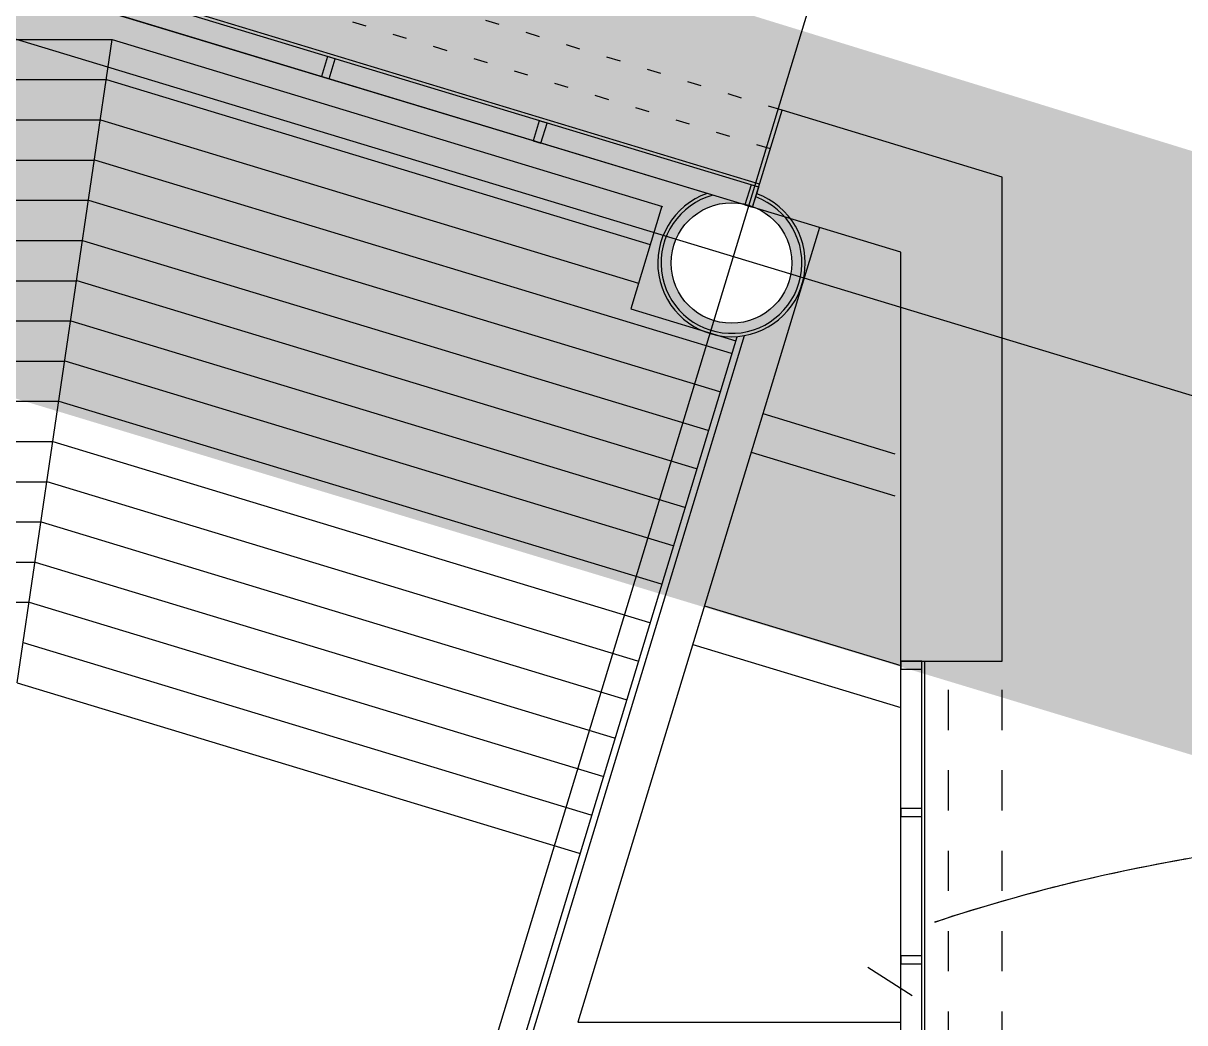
# Model space of a CAD drawing. Header units: metres. Extents: x 630750 to 860239, y 578133 to 726633.
# Drawn here: x 728801 to 737464, y 622294 to 629753 of the extents above; entities that cross this region are included whole.
import ezdxf

# ---------------------------------------------------------------- set-up
doc = ezdxf.new("R2010")
doc.units = ezdxf.units.M
doc.header["$LTSCALE"] = 300
for name, pattern in [('3$0$HIDDEN-1', [1.4, 0.35, -0.7, 0.35]), ('3$0$업무시설_xr-base$0$CONTINOUS', [0]), ('HIDDEN', [2, 1, -1]), ('업무시설_xr-base$0$CONTINOUS', [0])]:
    doc.linetypes.add(name, pattern=pattern)
for name, color, linetype in [('3$0$A-CON', 2, 'Continuous'), ('3$0$A-WALL-CONC', 2, 'Continuous'), ('3$0$KUK-F-STAIR', 4, 'Continuous'), ('3$0$KUK-WALL-FIN 1', 30, 'Continuous'), ('A-CEN-1', 1, 'Continuous'), ('A-CON', 2, 'Continuous'), ('A-ELE-8', 8, 'Continuous'), ('A-HAT-1', 9, 'Continuous'), ('A-WIN-GLASS', 4, 'Continuous'), ('KUK-F-STAIR', 4, 'Continuous'), ('KUK-WALL-DRYWALL', 4, 'Continuous'), ('KUK-WALL-FIN 1', 30, 'Continuous'), ('KUK-WALL-FIN_1', 30, 'Continuous'), ('KUK_WALL_우드블럭라인', 30, 'Continuous'), ('land_kmd', 161, 'Continuous')]:
    doc.layers.add(name, color=color, linetype=linetype)

# ---------------------------------------------------------------- blocks, each defined once
blk = doc.blocks.new('A$C78790056')
at = {"layer": 'A-WIN-GLASS'}
blk.add_lwpolyline([(115.4844652461761, 191.3728172595147), (58.06956524829729, 208.7949083565036), (12.77212839730305, 59.51616836020685), (70.1870283962005, 42.09407726310155)], close=True, dxfattribs=at)
blk = doc.blocks.new('3$0$con2')
at = {"layer": '3$0$A-WALL-CONC', "linetype": '3$0$업무시설_xr-base$0$CONTINOUS'}
h = blk.add_hatch(color=251, dxfattribs=at)
h.dxf.hatch_style = 1
edge = h.paths.add_edge_path(flags=17)
edge.add_arc((-134345.8576933428, -276172.1559447603), 450, 0, 360)
h.paths.add_polyline_path([(-156156.5831764939, -311179.8801300706), (-156334.967498856, -311089.4421207191), (-156922.8145596481, -312248.9402160676), (-156744.4302372805, -312339.3782254228)], flags=16)
h.paths.add_polyline_path([(-157332.2772980689, -313498.8763207732), (-157510.6616204328, -313408.4383114207), (-158053.2896765567, -314478.7442455854), (-157874.9053541816, -314569.1822549434)], flags=16)
h.paths.add_polyline_path([(-94657.59437126508, -334034.6891811512), (-94715.66800825325, -334226.072181146), (-93739.6147082786, -334522.2477297833), (-93681.54107129043, -334330.8647297885)], flags=17)
h.paths.add_polyline_path([(-111499.3047738786, -328924.210122052), (-111557.3784108649, -329115.5931220468), (-110581.3251108921, -329411.768670685), (-110523.2514739039, -329220.3856706893)], flags=17)
h.paths.add_polyline_path([(-109394.0917739331, -329563.0201289126), (-109452.1654109213, -329754.4031289074), (-108476.1121109485, -330050.5786775447), (-108418.0384739603, -329859.1956775499)], flags=17)
h.paths.add_polyline_path([(-107288.8787739801, -330201.8301357388), (-107346.9524109664, -330393.2131357336), (-106370.8991109936, -330689.3886843709), (-106312.8254740055, -330498.0056843761)], flags=17)
h.paths.add_polyline_path([(-105183.6657740383, -330840.6401426116), (-105241.7394110265, -331032.0231426064), (-104265.6861110519, -331328.1986912437), (-104207.6124740637, -331136.8156912489)], flags=17)
h.paths.add_polyline_path([(-103078.4527741003, -331479.4501494936), (-103136.5264110885, -331670.8331494894), (-102160.4731111138, -331967.0086981267), (-102102.3994741256, -331775.6256981309)], flags=16)
h.paths.add_polyline_path([(-100973.2397741566, -332118.2601563543), (-101031.3134111448, -332309.6431563491), (-100055.2601111702, -332605.8187049864), (-99997.18647418199, -332414.4357049916)], flags=16)
h.paths.add_polyline_path([(-98868.02677420927, -332757.0701632065), (-98926.10041119745, -332948.4531632013), (-97950.0471112228, -333244.6287118386), (-97891.97347423648, -333053.2457118438)], flags=16)
h.paths.add_polyline_path([(-96762.81377425631, -333395.8801700411), (-96820.88741124449, -333587.2631700359), (-95844.83411126984, -333883.4387186732), (-95786.76047428352, -333692.0557186775)], flags=16)
edge = h.paths.add_edge_path(flags=17)
edge.add_arc((-134345.8563567924, -286072.1815134216), 450, 0, 360)
h.paths.add_polyline_path([(-143845.8592335361, -275922.156550906), (-143845.8592335361, -275872.156550906), (-144545.8533352896, -275872.156550906), (-144545.8533352896, -286422.156550906), (-141345.8537281466, -286422.156550906), (-141345.8537281466, -286222.1570651344), (-143845.8533352896, -286222.156550906), (-143845.8533352896, -285772.1609466186), (-144345.8533352896, -285772.1609466186), (-144345.8533352896, -276572.156550906), (-143845.8533352896, -276572.156550906), (-143845.8533352896, -276122.156550906), (-141745.8533352896, -276122.156550906), (-141345.85372924, -276122.1569182335), (-141345.85372924, -275922.1570140215)], flags=17)
h.paths.add_polyline_path([(-104645.8567190229, -260722.1560115957), (-107545.8564684561, -260722.1547972992), (-107545.8564692999, -260922.1547972992), (-104645.8567190229, -260922.1560115957)], flags=16)
h.paths.add_polyline_path([(-105845.8567807044, -322372.1547971837), (-105845.8567807044, -325422.1547971837), (-105555.8567807044, -325422.1547971837), (-105555.8567807044, -325222.1547971837), (-105645.8567807044, -325222.1547971837), (-105645.8567807044, -322572.1547971837), (-99445.85678070439, -322572.1547971837), (-99445.85678070439, -325222.1547971837), (-104555.8567807044, -325222.1547971837), (-104555.8567807044, -325422.1547971837), (-99245.85678070439, -325422.1547971837), (-99245.85678070439, -322372.1547971837)], flags=17)
edge = h.paths.add_edge_path(flags=17)
edge.add_arc((-99495.85636712825, -295972.15608779), 450, 0, 360)
edge = h.paths.add_edge_path(flags=17)
edge.add_arc((-114495.8576933428, -312472.15608779), 450, 0, 360)
edge = h.paths.add_edge_path(flags=17)
edge.add_arc((-114495.8576933428, -319072.15608779), 450, 0, 360)
edge = h.paths.add_edge_path(flags=16)
edge.add_arc((-114545.8576933428, -327472.15608779), 400, 0, 360)
h.paths.add_polyline_path([(-99895.85636712825, -302172.1546005368), (-99095.85636712825, -302172.1546005368), (-99095.85636712825, -302972.1546005368), (-99895.85636712825, -302972.1546005368)], flags=17)
h.paths.add_polyline_path([(-92295.85769334277, -302072.15608779), (-91595.85769334277, -302072.15608779), (-91595.85769334277, -303072.15608779), (-92295.85769334277, -303072.15608779)], flags=17)
h.paths.add_polyline_path([(-92295.85769334277, -311972.15608779), (-91595.85769334277, -311972.15608779), (-91595.85769334277, -312972.15608779), (-92295.85769334277, -312972.15608779)], flags=17)
edge = h.paths.add_edge_path()
edge.add_arc((-127717.7200647521, -334910.6238654194), 400, 0, 360)
h.paths.add_polyline_path([(-166745.8579804118, -285572.1560812503), (-165945.8579804118, -285572.1560812503), (-165945.8579804118, -286372.1560812503), (-166745.8579804118, -286372.1560812503)], flags=16)
h.paths.add_polyline_path([(-151620.1005258582, -327239.6287948716), (-152385.6325258373, -327007.3342469143), (-152617.9270737938, -327772.8662468906), (-151852.3950738165, -328005.1607948489)], flags=16)
h.paths.add_polyline_path([(-164251.3785254828, -323406.7687535699), (-165016.9105254601, -323174.4742056126), (-165249.2050734184, -323940.0062055899), (-164483.6730734411, -324172.3007535472)], flags=17)
h.paths.add_polyline_path([(-165728.1357749405, -305715.7474075904), (-166493.6677749178, -305483.452859633), (-166725.9623228743, -306248.9848596103), (-165960.430322897, -306481.2794075677)], flags=16)
h.paths.add_polyline_path([(-170567.0175252951, -321490.33873292), (-171332.5495252724, -321258.0441849617), (-171564.8440732307, -322023.576184939), (-170799.3120732534, -322255.8707328964)], flags=17)
h.paths.add_polyline_path([(-166745.8563654407, -295572.1542682223), (-165945.8563654407, -295572.1542682223), (-165945.8563654407, -296372.1542682223), (-166745.8563654407, -296372.1542682223)], flags=16)
edge = h.paths.add_edge_path(flags=16)
edge.add_arc((-137840.0001433849, -314543.9354146126), 450, 0, 360)
edge = h.paths.add_edge_path(flags=16)
edge.add_arc((-128366.5416436682, -317418.580445588), 450, 0, 360)
h.paths.add_polyline_path([(-146814.5461162537, -311402.673310296), (-147580.078116231, -311170.3787623377), (-147812.3726641893, -311935.910762315), (-147046.840664212, -312168.2053102724)], flags=16)
h.paths.add_polyline_path([(-182399.0989564455, -318004.4905875133), (-183068.9394564259, -317801.232858051), (-183272.1971858873, -318471.0733580304), (-182602.3566859088, -318674.3310874937)], flags=16)
h.paths.add_polyline_path([(-183245.8579804118, -305522.1562243555), (-182545.8579804118, -305522.1562243555), (-182545.8579804118, -306222.1562243555), (-183245.8579804118, -306222.1562243555)], flags=16)
h.paths.add_polyline_path([(-183245.8579804118, -295622.1562243555), (-182545.8579804118, -295622.1562243555), (-182545.8579804118, -296322.1562243555), (-183245.8579804118, -296322.1562243555)], flags=17)
h.paths.add_polyline_path([(-183245.8579804118, -285722.1562243555), (-182545.8579804118, -285722.1562243555), (-182545.8579804118, -286422.1562243555), (-183245.8579804118, -286422.1562243555)], flags=17)
h.paths.add_polyline_path([(-183245.8579804118, -280472.1542567856), (-182545.8579804118, -280472.1542567856), (-182545.8579804118, -281172.1542567856), (-183245.8579804118, -281172.1542567856)], flags=17)
h.paths.add_polyline_path([(-167847.8235250528, -312701.2269073821), (-168613.3555250301, -312468.9323594248), (-168845.6500729884, -313234.4643594021), (-168080.1180730111, -313466.7589073594)], flags=17)
h.paths.add_polyline_path([(-173995.8579804118, -310859.8697950983), (-173195.8579804118, -310859.8697950983), (-173195.8579804118, -311659.8697950983), (-173995.8579804118, -311659.8697950983)], flags=16)
h.paths.add_polyline_path([(-173995.8579804118, -305472.1562243555), (-173195.8579804118, -305472.1562243555), (-173195.8579804118, -306272.1562243555), (-173995.8579804118, -306272.1562243555)], flags=16)
edge = h.paths.add_edge_path(flags=17)
edge.add_arc((-130500.7470595132, -324451.905920992), 450, 0, 360)
edge = h.paths.add_edge_path(flags=17)
edge.add_arc((-139974.2067627966, -321577.2621805075), 450, 0, 360)
h.paths.add_polyline_path([(-148948.7522756144, -318435.9985600862), (-149714.2842755917, -318203.7040121289), (-149946.57882355, -318969.2360121062), (-149181.0468235727, -319201.5305600635)], flags=16)
h.paths.add_polyline_path([(-173995.8579804118, -295572.1562243555), (-173195.8579804118, -295572.1562243555), (-173195.8579804118, -296372.1562243555), (-173995.8579804118, -296372.1562243555)], flags=16)
h.paths.add_polyline_path([(-173995.8579804118, -285672.1562243555), (-173195.8579804118, -285672.1562243555), (-173195.8579804118, -286472.1562243555), (-173995.8579804118, -286472.1562243555)], flags=16)
h.paths.add_polyline_path([(-164445.8533352896, -276572.1562243555), (-163645.8533352896, -276572.1562243555), (-163645.8533352896, -275772.1562243555), (-164445.8533352896, -275772.1562243555)], flags=16)
h.paths.add_polyline_path([(-173945.8579804118, -276472.1560813257), (-173345.8579804118, -276472.1560813257), (-173345.8579804118, -275872.1560813257), (-173945.8579804118, -275872.1560813257)], flags=17)
h.paths.add_polyline_path([(-144645.8530106566, -302172.1552083608), (-143845.8530106566, -302172.1552083608), (-143845.8530106566, -302972.1552083608), (-144645.8530106566, -302972.1552083608)], flags=17)
h.paths.add_polyline_path([(-144645.8530106566, -295572.1552083608), (-143845.8530106566, -295572.1552083608), (-143845.8530106566, -296372.1552083608), (-144645.8530106566, -296372.1552083608)], flags=16)
h.paths.add_polyline_path([(-99845.85636712825, -327072.1547499498), (-99045.85636712825, -327072.1547499498), (-99045.85636712825, -327872.1547499498), (-99845.85636712825, -327872.1547499498)], flags=16)
h.paths.add_polyline_path([(-154445.8530106566, -302272.1552083608), (-153845.8530106566, -302272.1552083608), (-153845.8530106566, -302872.1552083608), (-154445.8530106566, -302872.1552083608)], flags=17)
edge = h.paths.add_edge_path(flags=17)
edge.add_arc((-124445.8564897778, -286072.15608779), 350, 0, 360)
edge = h.paths.add_edge_path(flags=17)
edge.add_arc((-124445.8564897778, -295972.1547972992), 350, 0, 360)
edge = h.paths.add_edge_path(flags=17)
edge.add_arc((-134345.8550171427, -302572.1546182683), 350, 0, 360)
edge = h.paths.add_edge_path(flags=17)
edge.add_arc((-134345.8550171427, -295972.1546182692), 350, 0, 360)
h.paths.add_polyline_path([(-92345.85798041178, -253222.1524974763), (-91645.85798041178, -253222.1524974763), (-91645.85798041178, -253922.1524974763), (-92345.85798041178, -253922.1524974763)], flags=17)
h.paths.add_polyline_path([(-173995.8579804118, -253222.1524974763), (-173295.8579804118, -253222.1524974763), (-173295.8579804118, -253922.1524974763), (-173995.8579804118, -253922.1524974763)], flags=17)
h.paths.add_polyline_path([(-92345.85821095695, -333872.1562235154), (-91645.85821095695, -333872.1562235154), (-91645.85821095695, -334572.1562235154), (-92345.85821095695, -334572.1562235154)], flags=17)
h.paths.add_polyline_path([(-92395.85769334277, -327072.15608779), (-91645.85769334277, -327072.15608779), (-91645.85769334277, -327872.15608779), (-92395.85769334277, -327872.15608779)], flags=16)
h.paths.add_polyline_path([(-92295.85769334277, -318572.15608779), (-91595.85769334277, -318572.15608779), (-91595.85769334277, -319572.15608779), (-92295.85769334277, -319572.15608779)], flags=17)
edge = h.paths.add_edge_path(flags=17)
edge.add_arc((-107945.8576933428, -329272.15608779), 450, 0, 360)
edge = h.paths.add_edge_path(flags=17)
edge.add_arc((-107945.8576933428, -295972.15608779), 500, 0, 360)
h.paths.add_polyline_path([(-108345.8579804118, -318572.1560813257), (-107545.8579804118, -318572.1560813257), (-107545.8579804118, -319572.1560813257), (-108345.8579804118, -319572.1560813257)], flags=17)
h.paths.add_polyline_path([(-108345.8579804118, -311972.1562243555), (-107545.8579804118, -311972.1562243555), (-107545.8579804118, -312972.1562243555), (-108345.8579804118, -312972.1562243555)], flags=17)
h.paths.add_polyline_path([(-108345.8579804118, -302072.1562243555), (-107545.8579804118, -302072.1562243555), (-107545.8579804118, -303072.1562243555), (-108345.8579804118, -303072.1562243555)], flags=17)
h.paths.add_polyline_path([(-124845.8595736942, -253172.15608779), (-124045.8595736942, -253172.15608779), (-124045.8595736942, -253972.15608779), (-124845.8595736942, -253972.15608779)], flags=17)
h.paths.add_polyline_path([(-144645.8579804118, -253172.1560813257), (-143845.8579804118, -253172.1560813257), (-143845.8579804118, -253972.1560813257), (-144645.8579804118, -253972.1560813257)], flags=17)
h.paths.add_polyline_path([(-164445.6069526359, -253172.15608779), (-163645.6069526359, -253172.15608779), (-163645.6069526359, -253972.15608779), (-164445.6069526359, -253972.15608779)], flags=17)
h.paths.add_polyline_path([(-114945.8579804118, -253172.1562243555), (-114145.8579804118, -253172.1562243555), (-114145.8579804118, -253972.1562243555), (-114945.8579804118, -253972.1562243555)], flags=17)
h.paths.add_polyline_path([(-134645.8579804118, -253272.1562243545), (-134045.8579804118, -253272.1562243545), (-134045.8579804118, -253872.1562243545), (-134645.8579804118, -253872.1562243545)], flags=17)
h.paths.add_polyline_path([(-154445.8579804118, -253272.1562243545), (-153845.8579804118, -253272.1562243545), (-153845.8579804118, -253872.1562243545), (-154445.8579804118, -253872.1562243545)], flags=17)
h.paths.add_polyline_path([(-99745.85798041178, -253272.1560813257), (-99145.85798041178, -253272.1560813257), (-99145.85798041178, -253872.1560813257), (-99745.85798041178, -253872.1560813257)], flags=17)
h.paths.add_polyline_path([(-108345.8579804118, -253172.1562243545), (-107545.8579804118, -253172.1562243545), (-107545.8579804118, -253972.1562243545), (-108345.8579804118, -253972.1562243545)], flags=17)
h.paths.add_polyline_path([(-92295.85798041178, -295622.1562243555), (-91595.85798041178, -295622.1562243555), (-91595.85798041178, -296322.1562243555), (-92295.85798041178, -296322.1562243555)], flags=17)
h.paths.add_polyline_path([(-92295.85798041178, -285722.1562243555), (-91595.85798041178, -285722.1562243555), (-91595.85798041178, -286422.1562243555), (-92295.85798041178, -286422.1562243555)], flags=17)
h.paths.add_polyline_path([(-92295.85798041178, -275822.1562243555), (-91595.85798041178, -275822.1562243555), (-91595.85798041178, -276522.1562243555), (-92295.85798041178, -276522.1562243555)], flags=17)
h.paths.add_polyline_path([(-92295.85798041178, -269222.1562243555), (-91595.85798041178, -269222.1562243555), (-91595.85798041178, -269922.1562243555), (-92295.85798041178, -269922.1562243555)], flags=17)
h.paths.add_polyline_path([(-92295.85798041178, -260722.1560813257), (-91595.85798041178, -260722.1560813257), (-91595.85798041178, -261422.1560813257), (-92295.85798041178, -261422.1560813257)], flags=17)
h.paths.add_polyline_path([(-99845.85798041178, -331472.1562243555), (-99045.85798041178, -331472.1562243555), (-99045.85798041178, -332272.1562243555), (-99845.85798041178, -332272.1562243555)], flags=16)
h.paths.add_polyline_path([(-114945.8579804118, -285672.1562243555), (-114145.8579804118, -285672.1562243555), (-114145.8579804118, -286472.1562243555), (-114945.8579804118, -286472.1562243555)], flags=16)
h.paths.add_polyline_path([(-174045.8579804118, -269172.1562243555), (-173245.8579804118, -269172.1562243555), (-173245.8579804118, -269972.1562243555), (-174045.8579804118, -269972.1562243555)], flags=16)
h.paths.add_polyline_path([(-174045.8579804118, -260672.1560813257), (-173245.8579804118, -260672.1560813257), (-173245.8579804118, -261472.1560813257), (-174045.8579804118, -261472.1560813257)], flags=16)
edge = h.paths.add_edge_path(flags=17)
edge.add_arc((-124445.8576933428, -276172.1559447603), 450, 0, 360)
edge = h.paths.add_edge_path(flags=17)
edge.add_arc((-114545.8576933428, -295972.15608779), 450, 0, 360)
edge = h.paths.add_edge_path(flags=17)
edge.add_arc((-114545.8576933428, -302572.15608779), 450, 0, 360)
h.paths.add_polyline_path([(-114945.8579804118, -269172.1562243555), (-114145.8579804118, -269172.1562243555), (-114145.8579804118, -269972.1562243555), (-114945.8579804118, -269972.1562243555)], flags=16)
h.paths.add_polyline_path([(-100595.8579804118, -260722.1562243555), (-99795.85798041178, -260722.1562243555), (-99795.85798041178, -261522.1562243555), (-100595.8579804118, -261522.1562243555)], flags=17)
h.paths.add_polyline_path([(-114945.8579804118, -260672.1560813257), (-114145.8579804118, -260672.1560813257), (-114145.8579804118, -261472.1560813257), (-114945.8579804118, -261472.1560813257)], flags=16)
h.paths.add_polyline_path([(-108345.8563671282, -285672.1547499498), (-107545.8563671282, -285672.1547499498), (-107545.8563671282, -286472.1547499498), (-108345.8563671282, -286472.1547499498)], flags=16)
h.paths.add_polyline_path([(-99895.85636712825, -285672.1547499498), (-99095.85636712825, -285672.1547499498), (-99095.85636712825, -286472.1547499498), (-99895.85636712825, -286472.1547499498)], flags=16)
h.paths.add_polyline_path([(-99895.85636712825, -275772.1547499498), (-99095.85636712825, -275772.1547499498), (-99095.85636712825, -276572.1547499498), (-99895.85636712825, -276572.1547499498)], flags=16)
h.paths.add_polyline_path([(-108345.8563671282, -275772.1547499498), (-107545.8563671282, -275772.1547499498), (-107545.8563671282, -276572.1547499498), (-108345.8563671282, -276572.1547499498)], flags=16)
h.paths.add_polyline_path([(-114945.8563671282, -275772.1547499498), (-114145.8563671282, -275772.1547499498), (-114145.8563671282, -276572.1547499498), (-114945.8563671282, -276572.1547499498)], flags=16)
h.paths.add_polyline_path([(-124845.8563671282, -260672.1547499498), (-124045.8563671282, -260672.1547499498), (-124045.8563671282, -261472.1547499498), (-124845.8563671282, -261472.1547499498)], flags=16)
h.paths.add_polyline_path([(-134745.8563671283, -260672.1547499498), (-133945.8563671283, -260672.1547499498), (-133945.8563671283, -261472.1547499498), (-134745.8563671283, -261472.1547499498)], flags=16)
h.paths.add_polyline_path([(-144645.8563671283, -260672.1547499498), (-143845.8563671283, -260672.1547499498), (-143845.8563671283, -261472.1547499498), (-144645.8563671283, -261472.1547499498)], flags=16)
h.paths.add_polyline_path([(-154545.8563671283, -260672.1547499498), (-153745.8563671283, -260672.1547499498), (-153745.8563671283, -261472.1547499498), (-154545.8563671283, -261472.1547499498)], flags=16)
h.paths.add_polyline_path([(-154545.8563671283, -269172.1547499498), (-153745.8563671283, -269172.1547499498), (-153745.8563671283, -269972.1547499498), (-154545.8563671283, -269972.1547499498)], flags=16)
h.paths.add_polyline_path([(-144645.8563671283, -269172.1547499498), (-143845.8563671283, -269172.1547499498), (-143845.8563671283, -269972.1547499498), (-144645.8563671283, -269972.1547499498)], flags=16)
h.paths.add_polyline_path([(-134745.8563671283, -269172.1547499498), (-133945.8563671283, -269172.1547499498), (-133945.8563671283, -269972.1547499498), (-134745.8563671283, -269972.1547499498)], flags=16)
h.paths.add_polyline_path([(-124845.8563671282, -269172.1547499498), (-124045.8563671282, -269172.1547499498), (-124045.8563671282, -269972.1547499498), (-124845.8563671282, -269972.1547499498)], flags=16)
h.paths.add_polyline_path([(-99895.85636712825, -269172.1547499498), (-99095.85636712825, -269172.1547499498), (-99095.85636712825, -269972.1547499498), (-99895.85636712825, -269972.1547499498)], flags=16)
edge = h.paths.add_edge_path(flags=17)
edge.add_arc((-142631.0758242554, -330333.0349878318), 450, 0, 360)
h.paths.add_polyline_path([(-92245.85648977784, -248122.1547972992), (-91645.85648977784, -248122.1547972992), (-91645.85648977784, -248722.1547972992), (-92245.85648977784, -248722.1547972992)], flags=16)
h.paths.add_polyline_path([(-154545.8530106566, -275772.1552083608), (-153745.8530106566, -275772.1552083608), (-153745.8530106566, -276572.1552083608), (-154545.8530106566, -276572.1552083608)], flags=16)
h.paths.add_polyline_path([(-181495.8564897779, -275872.1547972992), (-180895.8564897779, -275872.1547972992), (-180895.8564897779, -276472.1547972992), (-181495.8564897779, -276472.1547972992)], flags=17)
h.paths.add_polyline_path([(-181495.8564897779, -269272.1547972992), (-180895.8564897779, -269272.1547972992), (-180895.8564897779, -269872.1547972992), (-181495.8564897779, -269872.1547972992)], flags=17)
h.paths.add_polyline_path([(-181495.8564897779, -260772.1547972992), (-180895.8564897779, -260772.1547972992), (-180895.8564897779, -261372.1547972992), (-181495.8564897779, -261372.1547972992)], flags=17)
h.paths.add_polyline_path([(-99745.85648977784, -248122.1547972992), (-99145.85648977784, -248122.1547972992), (-99145.85648977784, -248722.1547972992), (-99745.85648977784, -248722.1547972992)], flags=16)
h.paths.add_polyline_path([(-108245.8564897778, -248122.1547972992), (-107645.8564897778, -248122.1547972992), (-107645.8564897778, -248722.1547972992), (-108245.8564897778, -248722.1547972992)], flags=16)
h.paths.add_polyline_path([(-114845.8564897778, -248122.1547972992), (-114245.8564897778, -248122.1547972992), (-114245.8564897778, -248722.1547972992), (-114845.8564897778, -248722.1547972992)], flags=16)
h.paths.add_polyline_path([(-124745.8564897778, -248122.1547972992), (-124145.8564897778, -248122.1547972992), (-124145.8564897778, -248722.1547972992), (-124745.8564897778, -248722.1547972992)], flags=16)
h.paths.add_polyline_path([(-134645.8564897779, -248122.1547972992), (-134045.8564897779, -248122.1547972992), (-134045.8564897779, -248722.1547972992), (-134645.8564897779, -248722.1547972992)], flags=16)
h.paths.add_polyline_path([(-144545.8564897779, -248122.1547972992), (-143945.8564897779, -248122.1547972992), (-143945.8564897779, -248722.1547972992), (-144545.8564897779, -248722.1547972992)], flags=16)
h.paths.add_polyline_path([(-154445.8564897779, -248122.1547972992), (-153845.8564897779, -248122.1547972992), (-153845.8564897779, -248722.1547972992), (-154445.8564897779, -248722.1547972992)], flags=16)
h.paths.add_polyline_path([(-164345.8564897779, -248122.1547972992), (-163745.8564897779, -248122.1547972992), (-163745.8564897779, -248722.1547972992), (-164345.8564897779, -248722.1547972992)], flags=16)
h.paths.add_polyline_path([(-173945.8564897779, -248122.1547972992), (-173345.8564897779, -248122.1547972992), (-173345.8564897779, -248722.1547972992), (-173945.8564897779, -248722.1547972992)], flags=16)
h.paths.add_polyline_path([(-181495.8564897779, -248122.1547972992), (-180895.8564897779, -248122.1547972992), (-180895.8564897779, -248722.1547972992), (-181495.8564897779, -248722.1547972992)], flags=17)
h.paths.add_polyline_path([(-156129.8194576188, -308837.2831994401), (-156275.2053936239, -309124.0494812405), (-155530.0692156258, -309501.8216516984), (-155767.468990166, -309970.0804979041), (-155589.0791846219, -310060.5076919611), (-155031.8704168297, -308961.4420538213), (-158742.6501794647, -307835.4356849728), (-158800.7238164528, -308026.8186849676), (-158705.0323164559, -308055.8555034617), (-159053.4741383924, -309204.1535034276), (-159149.1656383894, -309175.1166849335), (-159207.2392753794, -309366.4996849274), (-159111.5477753825, -309395.5365034224), (-160940.8673405483, -315424.101003243), (-163476.6920904725, -314654.6253131334), (-161647.3725253067, -308626.0608133128), (-160164.1542753506, -309076.13149998), (-160106.0806383624, -308884.7484999861), (-161589.2988883167, -308434.677813318), (-161240.8570663802, -307286.379813352), (-159757.6388164259, -307736.4505000202), (-159699.5651794358, -307545.0675000263), (-161374.1664293858, -307036.923176369), (-163726.1487274564, -314787.9346761381), (-158751.1624783746, -316297.5543678825), (-158462.7552948858, -315728.6924854185), (-158641.1341340601, -315638.2436607595), (-158853.666059308, -316057.445498492), (-160749.4843405544, -315482.1746402321), (-158513.649316462, -308113.9291404517)], flags=16)
h.paths.add_polyline_path([(-164195.8564932126, -268622.1547972992), (-164395.8564932126, -268622.1547972992), (-164395.8564932126, -260722.1547972992), (-161345.8564932126, -260722.1547972992), (-161345.8564932126, -269922.1547972992), (-164395.8564932126, -269922.1547972992), (-164395.8564932126, -269622.1547972992), (-164195.8564932126, -269622.1547972992), (-164195.8564932126, -269722.1547972992), (-161545.8564932126, -269722.1547972992), (-161545.8564932126, -267322.1547972992), (-163095.8564932126, -267322.1547972992), (-163095.8564932126, -267122.1547972992), (-161545.8564932126, -267122.1547972992), (-161545.8564932126, -260922.1547972992), (-164195.8564932126, -260922.1547972992), (-164195.8564932126, -267122.1547972992), (-164095.8564932126, -267122.1547972992), (-164095.8564932126, -267322.1547972992), (-164195.8564932126, -267322.1547972992)], flags=16)
h.paths.add_polyline_path([(-133745.8550171445, -297419.0153058193), (-133445.8550171445, -297419.0153058193), (-133445.8576933465, -294772.1575573118), (-133745.8576933465, -294772.1575573118)], flags=16)
h.paths.add_polyline_path([(-174045.8564897779, -269972.1547972992), (-174045.8564897779, -269172.1547972992), (-173245.8564897779, -269172.1547972992), (-173245.8564897779, -269972.1547972992)], flags=16)
edge = h.paths.add_edge_path()
edge.add_line((-92095.8619967143, -249472.1541314212), (-92095.8672311048, -249672.1541314222))
edge.add_line((-92095.8619967143, -249472.1541314212), (-92095.8619914784, -249672.1541314222))
edge.add_line((-92095.8619967143, -249472.1540840719), (-92095.85695746196, -249672.1540840784))
edge.add_line((-107745.8564897778, -269122.1544163836), (-107945.8564897778, -269122.1544163836))
edge.add_line((-107945.8564897778, -266622.1563265485), (-107745.8564897778, -266622.1563265485))
edge.add_line((-107945.8564897778, -265972.1563265504), (-107945.8573626208, -266622.1563265485))
edge.add_line((-107945.8564897778, -269122.1544163836), (-107945.8564897778, -269672.1563265504))
edge.add_line((-107745.8564897778, -269472.1563265504), (-107745.8564897778, -269122.1544163836))
edge.add_line((-107745.8573626208, -266622.1563265485), (-107745.8564897778, -265972.1563265504))
edge.add_arc((-131699.447305389, -252472.1540224183), 9200, 49.50486788076574, 89.99999978655659)
edge.add_line((-91895.85648977784, -331197.1560675841), (-91595.85798041178, -331197.1560877919))
edge.add_line((-91595.85771127259, -321272.15608779), (-91895.85648977784, -321272.15608779))
edge.add_line((-102295.8564785889, -264497.1547972992), (-102095.8564785871, -264497.1547972992))
edge.add_line((-102295.8564785889, -263497.1547972992), (-102095.8564785871, -263497.1547972992))
edge.add_line((-102095.8564785871, -264497.1547972992), (-102095.8564785871, -264872.1547972992))
edge.add_line((-102095.8564785889, -262922.1547972992), (-102095.8564785871, -263497.1547972992))
edge.add_line((-102295.8564785889, -264497.1547972992), (-102295.8564785889, -264672.1547972992))
edge.add_line((-102295.8564785889, -263122.1547972992), (-102295.8564785889, -263497.1547972992))
edge.add_line((-102095.8564785871, -264872.1547972992), (-103745.8564937714, -264872.1547972992))
edge.add_line((-102295.8564785889, -264672.1547972992), (-103745.8564935776, -264672.1547972992))
edge.add_line((-112628.4644521776, -328581.5755924158), (-113861.4296740725, -328207.4421807922))
edge.add_line((-112686.5380891657, -328772.9585924105), (-112628.4644521776, -328581.5755924158))
edge.add_line((-113989.8482669446, -328377.479567896), (-112686.5380891657, -328772.9585924105))
edge.add_line((-91895.85648977784, -334572.1562235154), (-91895.85648977784, -334872.7192606054))
edge.add_line((-91895.85648977784, -334872.7192606054), (-92552.38004269292, -334673.5024519715))
edge.add_line((-91595.85771127259, -321272.15608779), (-91595.85648977784, -257872.0194310186))
edge.add_line((-91645.85769334277, -327872.15608779), (-91595.85783843165, -327872.15608779))
edge.add_line((-91595.85783843165, -327872.15608779), (-91595.85781723847, -326772.15608779))
edge.add_line((-92552.38004269292, -334673.5024519715), (-92610.4536796811, -334864.8854519663))
edge.add_line((-92610.4536796811, -334864.8854519663), (-91595.8579790893, -335172.7563830683))
edge.add_line((-91595.8579790893, -335172.7563830683), (-91595.8579024936, -331197.1560877919))
edge.add_line((-113989.8482682056, -328504.2811765609), (-113989.8482682056, -328377.4795670327))
edge.add_line((-114139.8482682056, -328504.2811765609), (-114139.8482682056, -328154.579942414))
edge.add_line((-114212.7464810836, -327693.5972692635), (-113861.4296753335, -328207.4421799298))
edge.add_line((-114363.1416610184, -327827.9853371897), (-114139.8482682056, -328154.579942414))
edge.add_line((-114139.8482682056, -328504.2811765609), (-113989.8482682056, -328504.2811765609))
edge.add_line((-91595.85781723847, -326772.15608779), (-91895.8564897797, -326772.15608779))
edge.add_line((-180895.8537338062, -299322.1548830246), (-182995.8564897779, -299322.1548830246))
edge.add_line((-180895.8537338062, -299022.1548830246), (-180895.8537338062, -299322.1548830246))
edge.add_line((-182995.8564897779, -299022.1548830246), (-180895.8537338062, -299022.1548830246))
edge.add_line((-180895.855683409, -304122.1548830246), (-180895.855683409, -304422.1548830246))
edge.add_line((-180895.8556742485, -287122.1548830246), (-182995.8579804081, -287122.1548830246))
edge.add_line((-180895.8556742485, -287422.1548830246), (-180895.8556742485, -287122.1548830246))
edge.add_line((-182995.8579804118, -287422.1548830246), (-180895.8556742485, -287422.1548830246))
edge.add_line((-180895.855683409, -293072.1548830246), (-182995.857307222, -293072.1548830246))
edge.add_line((-180895.855683409, -292772.1548830246), (-180895.855683409, -293072.1548830246))
edge.add_line((-182995.8579804099, -292772.1548830246), (-180895.855683409, -292772.1548830246))
edge.add_line((-180895.855683409, -304422.1548830246), (-182995.8564897779, -304422.1548830246))
edge.add_line((-182995.8564897779, -304122.1548830246), (-180895.855683409, -304122.1548830246))
edge.add_line((-91595.85798041178, -331197.1560877919), (-91595.85798041178, -335172.7563824042))
edge.add_line((-91595.85798041178, -257872.147879585), (-91595.85798041178, -321272.15608779))
edge.add_line((-92095.8619967143, -249472.1541314212), (-92095.85380572108, -249672.1540840784))
edge.add_line((-89395.60653058467, -249672.1540840784), (-92095.85380572108, -249672.1540840784))
edge.add_line((-89395.61471503256, -249472.1541314222), (-92095.8619967143, -249472.1541314212))
edge.add_line((-125725.1196429211, -245475.6760746775), (-122586.818207145, -248122.1547972992))
edge.add_line((-128045.8576934042, -242472.1547081921), (-121345.8592236604, -248122.1547972992))
edge.add_line((-144945.8576933428, -243272.1546463327), (-131695.9298614117, -243272.1546948313))
edge.add_line((-145745.8576933428, -242472.1546434046), (-128045.8576934042, -242472.1547081921))
edge.add_line((-144945.8576933428, -248122.1547972992), (-144945.8576933428, -243272.1546463327))
edge.add_line((-145745.8576933428, -248122.1547972992), (-145745.8576933428, -242472.1546434046))
edge.add_line((-183095.9211890253, -306222.15608779), (-183095.9397874682, -313624.2504472075))
edge.add_line((-183295.8566912136, -313624.2499536754), (-183095.856694192, -313624.2498960079))
edge.add_line((-89395.60651488444, -248522.1522053819), (-91645.85375478891, -248522.1522053819))
edge.add_line((-92095.85648977784, -257472.1464456137), (-89395.60651488444, -257472.1464456137))
edge.add_line((-91595.85648977784, -257872.1464456137), (-88995.60651488444, -257872.1464456137))
edge.add_line((-89395.60651488444, -249672.1540700424), (-89395.60651488444, -257472.1464456137))
edge.add_line((-89395.60651488444, -248522.1522053819), (-89395.61469933418, -249472.1541173853))
edge.add_line((-88995.60651488444, -248122.1522053819), (-88995.60651488444, -257872.1464456137))
edge.add_line((-88995.60651488444, -248122.1522053819), (-91645.85649676649, -248122.1522053819))
edge.add_line((-102295.8564785889, -263122.1547972992), (-103745.8564920875, -263122.1547972992))
edge.add_line((-102095.8564785889, -262922.1547972992), (-103745.8564918957, -262922.1547972992))
edge.add_line((-99295.85648977784, -275772.1547972992), (-99295.85648977784, -269972.1547972992))
edge.add_line((-99095.85648977784, -275772.1547972992), (-99095.85648977784, -269972.1547972992))
edge.add_line((-99295.85648977784, -285672.1547972992), (-99295.85648977784, -276572.1547972992))
edge.add_line((-99095.85648977784, -285672.1547972992), (-99095.85648977784, -276572.1547972992))
edge.add_line((-99295.8564897797, -290172.1547638172), (-99095.85648977784, -290172.1547638172))
edge.add_line((-183245.8564897779, -306222.1547972992), (-183295.9211891241, -306222.1546905724))
edge.add_line((-111745.8564906216, -265972.1547972992), (-107945.8564897778, -265972.1547972992))
edge.add_line((-111745.8564739435, -262022.1547972992), (-111745.8564906216, -265972.1547972992))
edge.add_line((-111545.8564739435, -262022.1547972992), (-111745.8564739435, -262022.1547972992))
edge.add_line((-111545.8564777433, -262922.1547972992), (-111545.8564739435, -262022.1547972992))
edge.add_line((-111445.8564777433, -262922.1547972992), (-111545.8564777433, -262922.1547972992))
edge.add_line((-111445.8564785889, -263122.1547972992), (-111445.8564777433, -262922.1547972992))
edge.add_line((-111545.8564785889, -263122.1547972992), (-111445.8564785889, -263122.1547972992))
edge.add_line((-111545.8564897778, -265772.1547972992), (-111545.8564785889, -263122.1547972992))
edge.add_line((-103945.8564897778, -265772.1547972992), (-111545.8564897778, -265772.1547972992))
edge.add_line((-103945.8564785889, -263122.1547972992), (-103945.8564897778, -265772.1547972992))
edge.add_line((-110445.8564785889, -263122.1547972992), (-103945.8564785889, -263122.1547972992))
edge.add_line((-110445.8564777433, -262922.1547972992), (-110445.8564785889, -263122.1547972992))
edge.add_line((-109295.8564777433, -262922.1547972992), (-110445.8564777433, -262922.1547972992))
edge.add_line((-109295.8564692999, -260922.1547972992), (-109295.8564777433, -262922.1547972992))
edge.add_line((-111545.8564692999, -260922.1547972992), (-109295.8564692999, -260922.1547972992))
edge.add_line((-111545.8564697209, -261022.1547972992), (-111545.8564692999, -260922.1547972992))
edge.add_line((-111745.8564697209, -261022.1547972992), (-111545.8564697209, -261022.1547972992))
edge.add_line((-111745.8564684543, -260722.1547972992), (-111745.8564697209, -261022.1547972992))
edge.add_line((-108245.8564684561, -260722.1547972992), (-111745.8564684543, -260722.1547972992))
edge.add_line((-108245.8564692999, -260922.1547972992), (-108245.8564684561, -260722.1547972992))
edge.add_line((-109095.8564692999, -260922.1547972992), (-108245.8564692999, -260922.1547972992))
edge.add_line((-109095.8564777433, -262922.1547972992), (-109095.8564692999, -260922.1547972992))
edge.add_line((-103945.8564777452, -262922.1547972992), (-109095.8564777433, -262922.1547972992))
edge.add_line((-103945.8564897778, -260722.1560115957), (-103945.8564777452, -262922.1547972992))
edge.add_line((-103745.8564897778, -260722.1560115957), (-103945.8564897778, -260722.1560115957))
edge.add_line((-103745.8564918957, -262922.1547972992), (-103745.8564897778, -260722.1560115957))
edge.add_line((-103745.8564935776, -264672.1547972992), (-103745.8564920875, -263122.1547972992))
edge.add_line((-103745.8564954552, -266622.1563265485), (-103745.8564937714, -264872.1547972992))
edge.add_line((-103945.8564891632, -266622.1563265485), (-103745.8564954552, -266622.1563265485))
edge.add_line((-103945.8564897778, -265972.1547972992), (-103945.8564891632, -266622.1563265485))
edge.add_line((-107745.8564897778, -265972.1547972992), (-103945.8564897778, -265972.1547972992))
edge.add_line((-103745.8565040736, -269157.7598848253), (-103945.8566183432, -269162.154797301))
edge.add_line((-103745.8565062455, -269672.1547972992), (-103745.8565040736, -269157.7598848253))
edge.add_line((-107945.8564897778, -269672.1547972992), (-103745.8565062455, -269672.1547972992))
edge.add_line((-103945.8564897778, -269472.1547972992), (-107745.8564897797, -269472.1547972992))
edge.add_line((-103945.8564897778, -269162.154797301), (-103945.8564897778, -269472.1547972992))
edge.add_line((-173945.8564897779, -248622.1547972992), (-180895.8564897779, -248622.1547972992))
edge.add_line((-164345.8564897779, -248622.1547972992), (-173345.8564897779, -248622.1547972992))
edge.add_line((-154445.8564897779, -248622.1547972992), (-163745.8564897779, -248622.1547972992))
edge.add_line((-154445.8564897779, -248122.1547972992), (-181495.8564897779, -248122.1547972992))
edge.add_line((-144545.8564897779, -248622.1547972992), (-153845.8564897779, -248622.1547972992))
edge.add_line((-114845.8564897778, -248622.1547972992), (-124145.8564897778, -248622.1547972992))
edge.add_line((-108245.8564897778, -248622.1547972992), (-114245.8564897778, -248622.1547972992))
edge.add_line((-99745.85648977784, -248622.1547972992), (-107645.8564897778, -248622.1547972992))
edge.add_line((-92245.85648977784, -248622.1547972992), (-99145.85648977784, -248622.1547972992))
edge.add_line((-145745.8576933428, -248122.1547972992), (-153845.8564897779, -248122.1547972992))
edge.add_line((-144545.8564897779, -248122.1547972992), (-144945.8576933428, -248122.1547972992))
edge.add_line((-122586.818207145, -248122.1547972992), (-124145.8564897778, -248122.1547972992))
edge.add_line((-91645.85648977784, -248122.1547972992), (-121345.8592236604, -248122.1547972992))
edge.add_line((-180995.8579630054, -280772.1542567856), (-182545.8579804118, -280772.1542567856))
edge.add_line((-181495.8579630054, -280472.1542567856), (-183295.8579630054, -280472.1542567856))
edge.add_line((-180995.8573818247, -276472.1547972992), (-180995.8579630054, -280772.1542567856))
edge.add_line((-180995.8564897779, -269872.1547972992), (-180995.8573007289, -275872.1547972992))
edge.add_line((-180995.8564897779, -261372.1547972992), (-180995.8564897779, -269272.1547972992))
edge.add_line((-180995.8564897779, -248722.1547972992), (-180995.8564897779, -260772.1547972992))
edge.add_line((-181495.8564897779, -248122.1547972992), (-181495.8579630054, -280472.1542567856))
edge.add_line((-91895.85648977784, -331197.1560675841), (-91895.85648977784, -333872.15608779))
edge.add_line((-91895.85648977784, -326772.15608779), (-91895.85648977784, -327072.1547233997))
edge.add_line((-91895.85648977784, -319572.1547972992), (-91895.85648977784, -321272.15608779))
edge.add_line((-91895.85648977784, -312972.1547972992), (-91895.85648977784, -318572.1547972992))
edge.add_line((-91895.85648977784, -303072.1547972992), (-91895.85648977784, -311972.1547972992))
edge.add_line((-92095.85648977784, -296322.1560813257), (-92095.85648977784, -302072.1547972992))
edge.add_line((-92095.85648977784, -286422.1560813257), (-92095.85648977784, -295622.1560813257))
edge.add_line((-92095.85648977784, -276522.1560813257), (-92095.85648977784, -285722.1562243555))
edge.add_line((-92095.85648977784, -269922.1560813257), (-92095.85648977784, -275822.1560813257))
edge.add_line((-92095.85648977784, -261422.1560813257), (-92095.85648977784, -269222.1560813257))
edge.add_line((-92095.85648977784, -257472.1464456137), (-92095.85648977784, -260722.1560813257))
edge.add_line((-99095.85648977784, -286472.1547972992), (-99095.85648977784, -290172.1547638172))
edge.add_line((-99295.85648977784, -286472.1547972992), (-99295.8564897797, -290172.1547638172))
edge.add_line((-182995.8564897779, -304422.1548830246), (-182995.8564897779, -305522.1547972992))
edge.add_line((-182995.8564897779, -299322.1548830246), (-182995.8564897779, -304122.1548830246))
edge.add_line((-182995.8564897779, -296322.1547972992), (-182995.8564897779, -299022.1548830246))
edge.add_line((-182995.857307222, -293072.1548830246), (-182995.8564897779, -295622.1547972992))
edge.add_line((-182995.8579804118, -287422.1548830246), (-182995.8579804099, -292772.1548830246))
edge.add_line((-182995.8564897779, -286422.1547972992), (-182995.8579804081, -287122.1548830246))
edge.add_line((-182995.8564897779, -281172.1542567856), (-182995.8564897779, -285722.1547972992))
edge.add_line((-183295.8579630054, -280472.1542567856), (-183295.8566912136, -313624.2499536754))
at = {"layer": '3$0$A-CON'}
blk.add_circle((-128366.5416436682, -317418.580445588), 450, dxfattribs=at)

msp = doc.modelspace()

# ---------------------------------------------------------------- linework, layer by layer
at = {"color": 2}
msp.add_line((735101.727117629, 622708.6327292332), (735431.5612591486, 622498.282812893), dxfattribs=at)
at = {"layer": '3$0$KUK-F-STAIR', "color": 4}
for points in [[(724853.4115177759, 629631.9821635573), (729465.4115177759, 629631.9821635573)], [(728756.891463602, 624831.9821635573), (729465.4115177759, 629631.9821635573)], [(729465.4115177759, 629631.9821635573), (733568.4280094344, 628386.1091085566)], [(724762.378604403, 629331.9821635573), (729421.1290143898, 629331.9821635573)], [(729421.2967037472, 629333.1182060875), (733477.5717177533, 628101.4381107489)], [(724671.3456910304, 629031.9821635573), (729376.846511004, 629031.9821635573)], [(729377.003021071, 629033.042469919), (733390.407091704, 627814.380053963)], [(724580.3127776578, 628731.9821635573), (729332.5640076182, 628731.9821635573)], [(729332.7093383947, 628732.9667337502), (734081.0792313183, 627291.1333614504)], [(724489.2798642849, 628431.9821635573), (729288.2815042322, 628431.9821635573)], [(729288.4156557182, 628432.8909975816), (733993.914605269, 627004.0753046646)], [(733564.3843531103, 628387.3369614584), (733331.9453503119, 627621.8488100293), (734116.5707055267, 627383.598832161)], [(724398.2469509123, 628131.9821635573), (729243.9990008464, 628131.9821635573)], [(729244.1219730419, 628132.8152614129), (733906.7499792196, 626717.0172478787)], [(724307.2140375397, 627831.9821635573), (729199.7164974606, 627831.9821635573)], [(729199.8282903654, 627832.7395252443), (733819.5853531698, 626429.959191093)], [(724216.1811241668, 627531.9821635573), (729155.4339940748, 627531.9821635573)], [(729155.5346076891, 627532.6637890756), (733732.4207271205, 626142.9011343071)], [(734124.5411659181, 627409.8656668236), (732549.5042824845, 622222.8184939695)], [(724125.1482107944, 627231.9821635573), (729111.1514906888, 627231.9821635573)], [(729111.2409250129, 627232.5880529068), (733645.2561010709, 625855.8430775214)], [(724034.1152974216, 626931.9821635573), (729066.868987303, 626931.9821635573)], [(729066.9472423366, 626932.5123167381), (733558.0914750213, 625568.7850207356)], [(723943.082384049, 626631.9821635573), (729022.5864839172, 626631.9821635573)], [(729022.6535596601, 626632.4365805695), (733470.926848972, 625281.7269639497)], [(723852.0494706763, 626331.9821635573), (728978.3039805314, 626331.9821635573)], [(728978.3598769838, 626332.3608444007), (733383.7622229224, 624994.6689071639)], [(723761.0165573035, 626031.9821635573), (728934.0214771454, 626031.9821635573)], [(728934.0661943073, 626032.285108232), (733296.5975968728, 624707.610850378)], [(723669.9836439311, 625731.9821635573), (728889.7389737596, 625731.9821635573)], [(728889.772511631, 625732.2093720634), (733209.4329708235, 624420.5527935922)], [(723578.9507305583, 625431.9821635573), (728845.4564703738, 625431.9821635573)], [(728845.4788289547, 625432.1336358949), (733122.2683447741, 624133.4947368065)], [(728801.1851462782, 625132.0578997261), (733035.1037187246, 623846.4366800206)], [(728756.891463602, 624831.9821635573), (732947.939092675, 623559.3786232348)]]:
    msp.add_lwpolyline(points, dxfattribs=at)
at = {"layer": '3$0$KUK-WALL-FIN 1', "linetype": '3$0$HIDDEN-1'}
msp.add_line((734373.7563306561, 628816.316742582), (724873.5809909543, 631699.1513683271), dxfattribs=at)
at = {"layer": 'A-CEN-1', "linetype": 'Continuous'}
for p, q in [((694392.6240785394, 640059.9911697207), (741754.1465273162, 625688.5168915801)), ((726191.4968179804, 601954.8466662564), (734647.9897162463, 629823.4127245909))]:
    msp.add_line(p, q, dxfattribs=at)
at = {"layer": 'A-CON'}
for centre, radius in [((734083.7127535716, 627963.798935289), 449.9999999999998), ((734083.7127450954, 627963.798938717), 450)]:
    msp.add_circle(centre, radius, dxfattribs=at)
at = {"layer": 'A-ELE-8', "color": 5}
for p, q in [((734241.3433624886, 628379.958325031), (734460.8609430061, 629103.384843278)), ((734241.3433709533, 628379.9583216077), (734460.860951452, 629103.3848398605)), ((736102.7281683309, 628605.1733969573), (734460.8609430061, 629103.384843278)), ((736102.72817679, 628605.1733935839), (734460.860951452, 629103.3848398605)), ((736102.7281683309, 624992.8531041017), (736102.7281683309, 628605.1733969573)), ((736102.7281768862, 624992.8531007282), (736102.72817679, 628605.1733935839)), ((735346.7295720549, 628044.5365072696), (734241.3433624886, 628379.958325031)), ((735346.7295805286, 628044.5365038756), (734241.3433709533, 628379.9583216077)), ((735346.7281768864, 624992.8531007187), (735346.7295805286, 628044.5365038756)), ((735346.7281683309, 624992.8531041064), (736102.7281683309, 624992.8531041017)), ((735346.7281768864, 624992.8531007122), (736102.7281768862, 624992.8531007282))]:
    msp.add_line(p, q, dxfattribs=at)
at = {"layer": 'A-HAT-1', "linetype": 'HIDDEN'}
for p, q in [((735702.7281772685, 610677.9636539028), (735702.7281768862, 624992.8531007175)), ((736102.7281772685, 610677.9636539135), (736102.7281768862, 624992.8531007282))]:
    msp.add_line(p, q, dxfattribs=at)
at = {"layer": 'A-WIN-GLASS'}
for p, q in [((734286.6416826656, 628529.235342425), (724784.4679911628, 631412.5954925405)), ((734286.6416911266, 628529.2353390027), (724784.467999547, 631412.595488864)), ((734183.9276951735, 628397.3791944005), (724710.4707627341, 631272.0237497983)), ((734183.9277036383, 628397.3791909758), (724710.470771122, 631272.0237461203)), ((734293.6105191044, 628552.2013024243), (729104.3989190718, 630126.8259594237)), ((734293.6105275648, 628552.2012990019), (729104.39892749, 630126.8259558631)), ((734286.6416826656, 628529.235342425), (734293.6105191044, 628552.2013024243)), ((734286.6416911266, 628529.2353390027), (734293.6105275648, 628552.2012990019)), ((735346.7281771877, 613701.3811024104), (735346.7281768059, 628011.907061591)), ((735502.7281683309, 613701.3811058046), (735502.7281683309, 624992.8531041017)), ((735502.7281771877, 613701.3811024148), (735502.7281768864, 624992.8531007117)), ((735526.7281683309, 613701.3811058046), (735526.7281683309, 624992.8531041017)), ((735526.7281771877, 613701.381102415), (735526.7281768862, 624992.8531007124))]:
    msp.add_line(p, q, dxfattribs=at)
at = {"layer": 'KUK-F-STAIR'}
for p, q in [((732549.5069026749, 622050.1618176788), (734180.7871235588, 627422.434409702)), ((734317.4361231269, 626839.9297155665), (735302.728168332, 626540.7476837805)), ((734230.2714973011, 626552.8716587571), (735302.728168332, 626227.2222562239)), ((733881.6129939358, 625404.6394313162), (735346.728168332, 624959.7600305241)), ((733794.4483680979, 625117.5813744667), (735346.728168332, 624646.2346029237))]:
    msp.add_line(p, q, dxfattribs=at)
at = {"layer": 'KUK-F-STAIR', "ltscale": 3}
for p, q in [((732549.5069113092, 622050.1618142102), (734180.7871320492, 627422.434406277)), ((734317.4361316329, 626839.9297121451), (735302.7281768462, 626540.7476803854)), ((734230.2715058147, 626552.8716553333), (735302.7281768543, 626227.2222528288)), ((733881.6130024807, 625404.6394278833), (735346.7281768881, 624959.7600271297)), ((733794.4483766502, 625117.5813710308), (735346.7281768962, 624646.2345995298))]:
    msp.add_line(p, q, dxfattribs=at)
at = {"layer": 'KUK-F-STAIR'}
msp.add_lwpolyline([(734739.1911878732, 628228.8898377328), (732938.6976725364, 622299.349443177), (735346.728168332, 622299.349443177)], dxfattribs=at)
at = {"layer": 'KUK-F-STAIR', "ltscale": 3}
msp.add_lwpolyline([(734739.1911963427, 628228.8898343225), (732938.6976811639, 622299.3494397188), (735346.7281769591, 622299.3494397828)], dxfattribs=at)
at = {"layer": 'KUK-WALL-DRYWALL', "linetype": '업무시설_xr-base$0$CONTINOUS'}
for centre, radius in [((734083.706924944, 627963.7988245643), 524.9999999999997), ((734083.706916468, 627963.7988279925), 525)]:
    msp.add_arc(centre, radius, 105.3713548179805, 69.84352683652027, dxfattribs=at)
at = {"layer": 'KUK-WALL-FIN 1', "linetype": '업무시설_xr-base$0$CONTINOUS'}
for p, q in [((734241.3433709536, 628379.9583216072), (734460.8609514527, 629103.3848398596)), ((736102.728176791, 628605.1733935825), (734460.8609514527, 629103.3848398596)), ((736102.7281768874, 624992.8531007278), (736102.728176791, 628605.1733935825)), ((735346.7295805286, 628044.5365038756), (734241.3433709536, 628379.9583216072)), ((735346.7281768869, 624992.8531007189), (735346.7295805286, 628044.5365038756)), ((735346.7281771884, 613701.3811024097), (735346.7281768066, 628011.9070615906)), ((735346.7281768869, 624992.8531007124), (736102.7281768874, 624992.8531007278))]:
    msp.add_line(p, q, dxfattribs=at)
msp.add_arc((734083.706924944, 627963.7988245643), 549.9999999999997, 109.289595969477, 69.99258652469523, dxfattribs=at)
at = {"layer": 'KUK-WALL-FIN_1', "linetype": '업무시설_xr-base$0$CONTINOUS'}
for p, q in [((734241.3433624886, 628379.9583250305), (734460.860943007, 629103.384843277)), ((736102.728168332, 628605.1733969564), (734460.860943007, 629103.384843277)), ((736102.728168332, 624992.8531041017), (736102.728168332, 628605.1733969564)), ((735346.7295720549, 628044.5365072696), (734241.3433624886, 628379.9583250305)), ((735346.728168332, 624992.8531041064), (736102.728168332, 624992.8531041017))]:
    msp.add_line(p, q, dxfattribs=at)
msp.add_lwpolyline([(721395.7907269115, 615919.3714403941), (732688.3432072306, 615919.3714403939), (732688.3432072306, 613801.3811058045), (735346.7230917409, 613801.3811058045), (735346.7295191821, 628044.5365249745)], dxfattribs=at)
msp.add_arc((734083.706916468, 627963.7988279925), 550, 109.289595969477, 69.99258651842766, dxfattribs=at)
at = {"layer": 'KUK_WALL_우드블럭라인', "linetype": '3$0$HIDDEN-1'}
msp.add_line((734460.8667776871, 629103.3912459936), (724960.7456183538, 631986.209429814), dxfattribs=at)
at = {"layer": 'land_kmd'}
msp.add_polyline3d([(735599.2602234446, 623046.1119376436, 0), (735667.2602234446, 623068.1119376436, 0), (735735.2602234446, 623091.1119376436, 0), (735804.2602234446, 623112.1119376436, 0), (735872.2602234446, 623134.1119376436, 0), (735941.2602234446, 623155.1119376436, 0), (736010.2602234446, 623175.1119376436, 0), (736078.2602234446, 623195.1119376436, 0), (736147.2602234446, 623215.1119376436, 0), (736216.2602234446, 623234.1119376436, 0), (736286.2602234446, 623254.1119376436, 0), (736355.2602234446, 623272.1119376436, 0), (736424.2602234446, 623290.1119376436, 0), (736494.2602234446, 623308.1119376436, 0), (736563.2602234446, 623326.1119376436, 0), (736633.2602234446, 623343.1119376436, 0), (736703.2602234446, 623360.1119376436, 0), (736773.2602234446, 623376.1119376436, 0), (736843.2602234446, 623392.1119376436, 0), (736913.2602234446, 623408.1119376436, 0), (736983.2602234446, 623423.1119376436, 0), (737053.2602234446, 623438.1119376436, 0), (737123.2602234446, 623452.1119376436, 0), (737193.2602234446, 623466.1119376436, 0), (737264.2602234446, 623480.1119376436, 0), (737334.2602234446, 623493.1119376436, 0), (737404.2602234446, 623506.1119376436, 0), (737475.2602234446, 623519.1119376436, 0)], dxfattribs=at)
msp.add_open_spline([(735599.5141543793, 623046.0636966827), (736381.0928179298, 623307.1551321514), (740122.0506257736, 624152.6156952234), (743856.9734169596, 623468.3457040584), (747254.6344528422, 622835.0250566276)], degree=3, knots=[9042.849942777484, 9042.849942777484, 9042.849942777484, 9042.849942777484, 11483.09032181006, 20286.35320976887, 20286.35320976887, 20286.35320976887, 20286.35320976887], dxfattribs=at)

# ---------------------------------------------------------------- block references
at = {"layer": '3$0$A-CON'}
msp.add_blockref('3$0$con2', (862450.2602234439, 945382.3857870207), dxfattribs=at)
at = {"layer": 'A-CON'}
for p, rotation in [((731013.3380383772, 629296.0793877353), 359.9995058384816), ((731013.3380468176, 629296.0793842257), 359.9995058384816), ((732592.2461377454, 628816.9706586252), 359.9995058384816), ((732592.2461461988, 628816.9706551575), 359.9995058384816), ((734171.1559710416, 628337.8648531155), 359.9995058384816), ((734171.1559795076, 628337.8648496901), 359.9995058384816), ((735286.0690380698, 624987.7933435717), 286.8799999978577), ((735286.0690466254, 624987.7933401759), 286.8799999978577), ((735286.0690380698, 623887.7933435717), 286.8799999978577), ((735286.0690466545, 623887.7933401763), 286.8799999978577), ((735286.0690380698, 622787.7933435717), 286.8799999978577), ((735286.0690466838, 622787.7933401763), 286.8799999978577)]:
    msp.add_blockref('A$C78790056', p, dxfattribs=dict(at, rotation=rotation))

doc.saveas('drawing.dxf')
